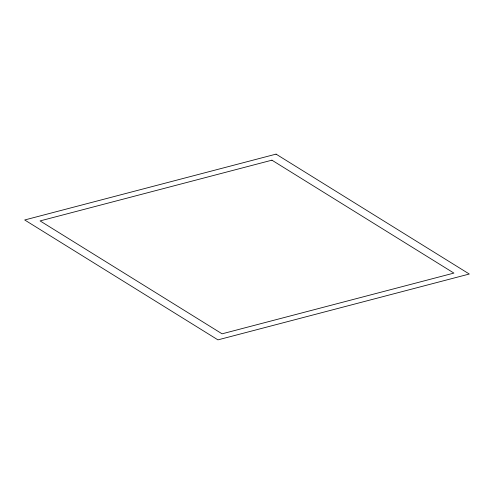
<?xml version="1.0" encoding="UTF-8"?>
<svg xmlns="http://www.w3.org/2000/svg" width="494" height="494" viewBox="0 0 494 494"><rect width="100%" height="100%" fill="white"/><g stroke="black" fill="none" stroke-linecap="round" stroke-linejoin="round"><path stroke-width="0.74" d="M276.06 154.128L24.7 219.972L217.94 339.872L469.3 274.028L276.06 154.128M271.922 160.179L40.088 220.911L222.078 333.821L453.912 273.089L271.922 160.179"/></g></svg>
